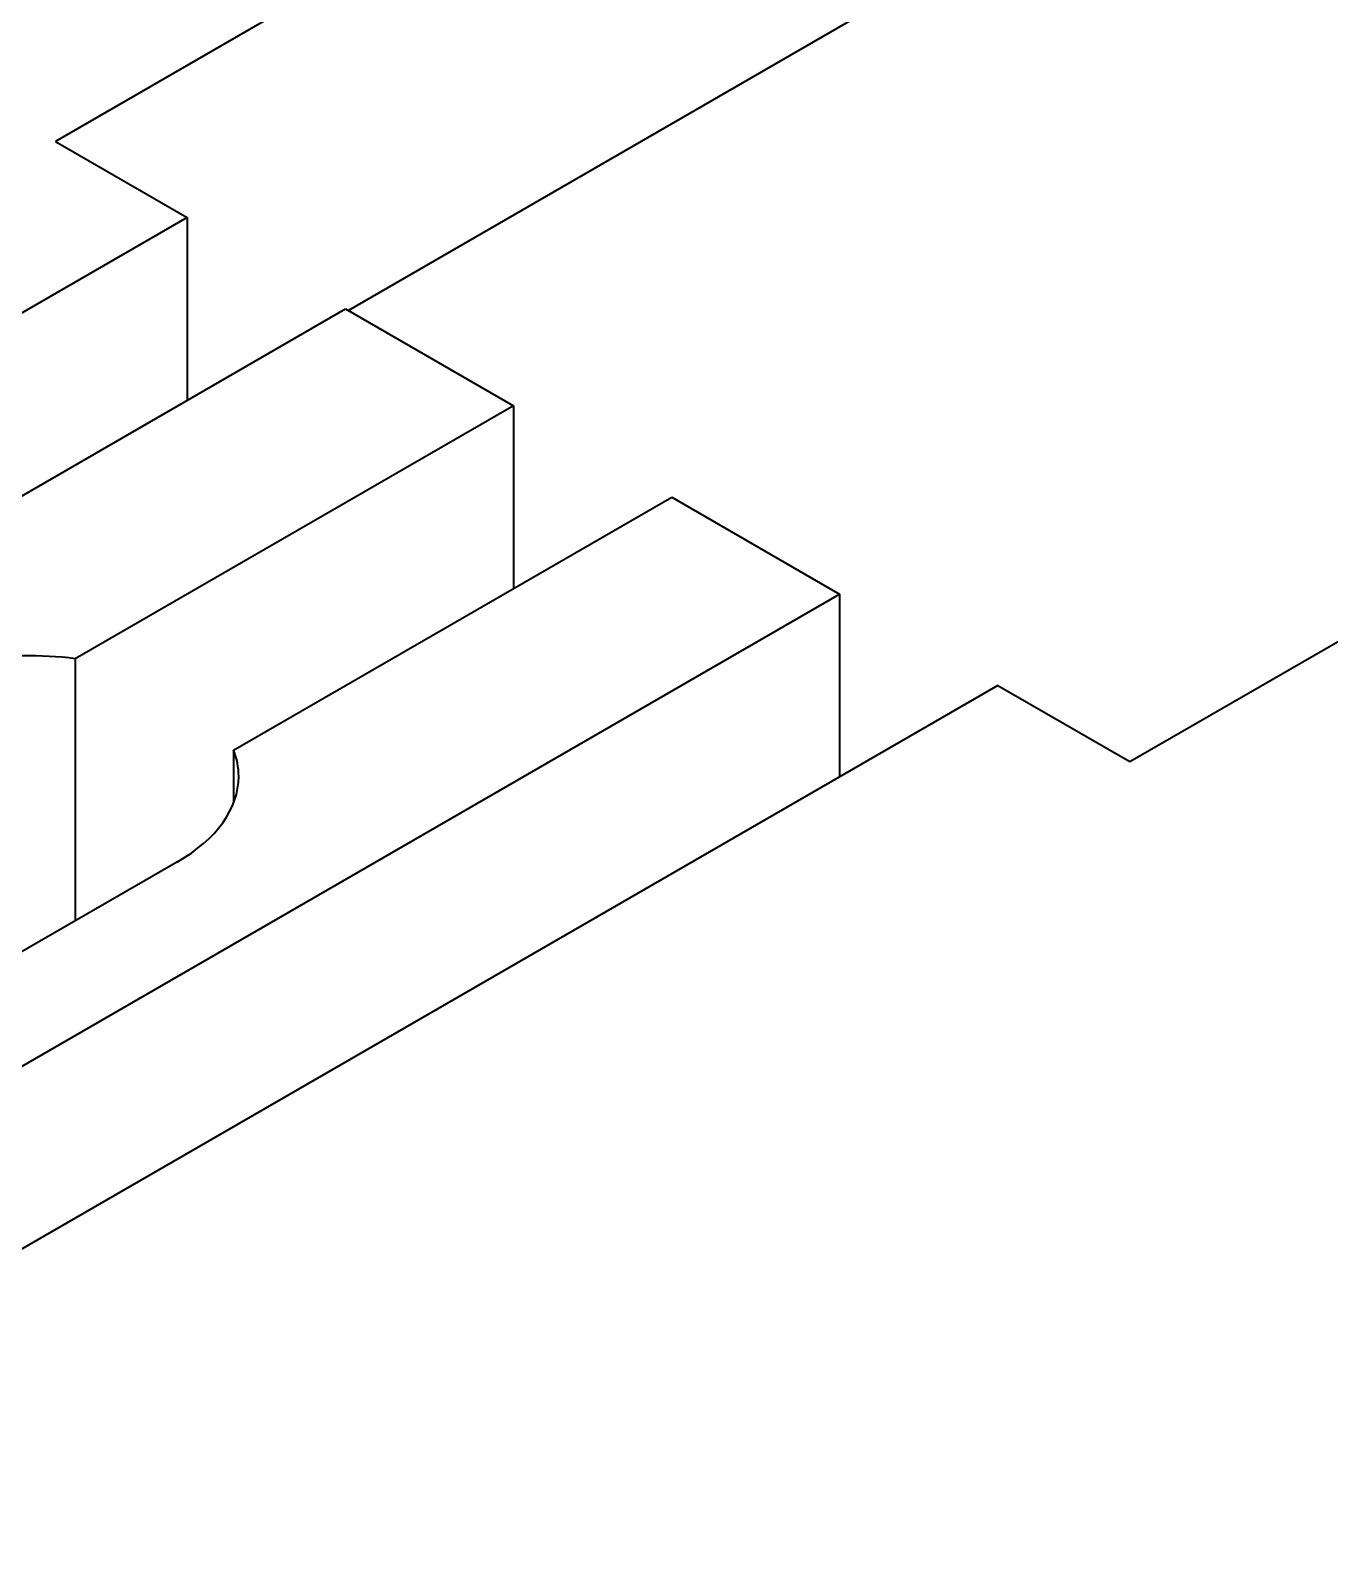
# Model space of a CAD drawing. Extents: x 241 to 1434, y 190 to 710.
# Drawn here: x 858.17 to 867.58, y 591.37 to 602.31 of the extents above; entities that cross this region are included whole.
import ezdxf

# ---------------------------------------------------------------- set-up
doc = ezdxf.new("R2010")
doc.units = 0

msp = doc.modelspace()

# ---------------------------------------------------------------- linework, layer by layer
at = {"color": 7, "lineweight": 35}
for p, q in [((1033.969, 702.901), (858.355, 601.51)), ((1033.969, 702.901), (858.355, 601.51)), ((1033.969, 700.452), (860.476, 600.286)), ((1033.969, 700.452), (860.476, 600.286)), ((866.133, 597.02), (1041.747, 698.411)), ((866.133, 597.02), (1041.747, 698.411))]:
    msp.add_line(p, q, dxfattribs=at)
at = {"color": 7, "lineweight": 35, "ltscale": 0.027557}
for p, q in [((858.355, 601.51), (859.309, 600.959)), ((858.355, 601.51), (859.309, 600.959)), ((865.178, 597.571), (866.133, 597.02)), ((865.178, 597.571), (866.133, 597.02))]:
    msp.add_line(p, q, dxfattribs=at)
at = {"color": 7, "lineweight": 35, "ltscale": 0.140069}
msp.add_line((859.309, 600.959), (854.457, 598.158), dxfattribs=at)
msp.add_line((859.309, 600.959), (854.457, 598.158), dxfattribs=at)
at = {"color": 7, "lineweight": 35, "ltscale": 0.033089}
for p, q in [((859.309, 600.959), (859.309, 599.636)), ((859.309, 600.959), (859.309, 599.636)), ((861.671, 599.596), (861.671, 598.272)), ((861.671, 599.596), (861.671, 598.272))]:
    msp.add_line(p, q, dxfattribs=at)
at = {"color": 7, "lineweight": 35, "ltscale": 0.173159}
msp.add_line((854.457, 596.834), (860.456, 600.297), dxfattribs=at)
msp.add_line((854.457, 596.834), (860.456, 600.297), dxfattribs=at)
at = {"color": 7, "lineweight": 35, "ltscale": 0.035077}
msp.add_line((860.456, 600.297), (861.671, 599.596), dxfattribs=at)
msp.add_line((860.456, 600.297), (861.671, 599.596), dxfattribs=at)
at = {"color": 7, "lineweight": 35, "ltscale": 0.091557}
msp.add_line((861.671, 599.596), (858.499, 597.765), dxfattribs=at)
msp.add_line((861.671, 599.596), (858.499, 597.765), dxfattribs=at)
at = {"color": 7, "lineweight": 35, "ltscale": 0.091558}
msp.add_line((859.645, 597.103), (862.817, 598.934), dxfattribs=at)
msp.add_line((859.645, 597.103), (862.817, 598.934), dxfattribs=at)
at = {"color": 7, "lineweight": 35, "ltscale": 0.035078}
msp.add_line((862.817, 598.934), (864.032, 598.233), dxfattribs=at)
msp.add_line((862.817, 598.934), (864.032, 598.233), dxfattribs=at)
at = {"color": 7, "lineweight": 35, "ltscale": 0.276403}
msp.add_line((854.457, 592.704), (864.032, 598.233), dxfattribs=at)
msp.add_line((854.457, 592.704), (864.032, 598.233), dxfattribs=at)
at = {"color": 7, "lineweight": 35, "ltscale": 0.03309}
msp.add_line((864.032, 598.233), (864.032, 596.909), dxfattribs=at)
msp.add_line((864.032, 598.233), (864.032, 596.909), dxfattribs=at)
at = {"color": 7, "lineweight": 35, "ltscale": 0.04743}
msp.add_line((858.499, 597.765), (858.499, 595.867), dxfattribs=at)
msp.add_line((858.499, 597.765), (858.499, 595.867), dxfattribs=at)
at = {"color": 7, "lineweight": 35, "ltscale": 0.310269}
msp.add_line((865.178, 597.571), (854.43, 591.365), dxfattribs=at)
msp.add_line((865.178, 597.571), (854.43, 591.365), dxfattribs=at)
at = {"color": 7, "lineweight": 35, "ltscale": 0.009537}
msp.add_line((859.645, 597.103), (859.645, 596.721), dxfattribs=at)
msp.add_line((859.645, 597.103), (859.645, 596.721), dxfattribs=at)
at = {"color": 7, "lineweight": 35, "ltscale": 0.074991}
msp.add_line((859.239, 596.294), (856.641, 594.795), dxfattribs=at)
msp.add_line((859.239, 596.294), (856.641, 594.795), dxfattribs=at)
at = {"color": 7, "lineweight": 35}
for start_param, end_param in [(1.35068, 2.356194), (1.35068, 2.356194), (6.283185, 6.503301), (6.283185, 6.503301), (5.497787, 6.283185), (5.497787, 6.283185)]:
    msp.add_ellipse((858.169, 596.912), major_axis=(1.513, 0), ratio=0.57735, start_param=start_param, end_param=end_param, dxfattribs=at)

doc.saveas('drawing.dxf')
